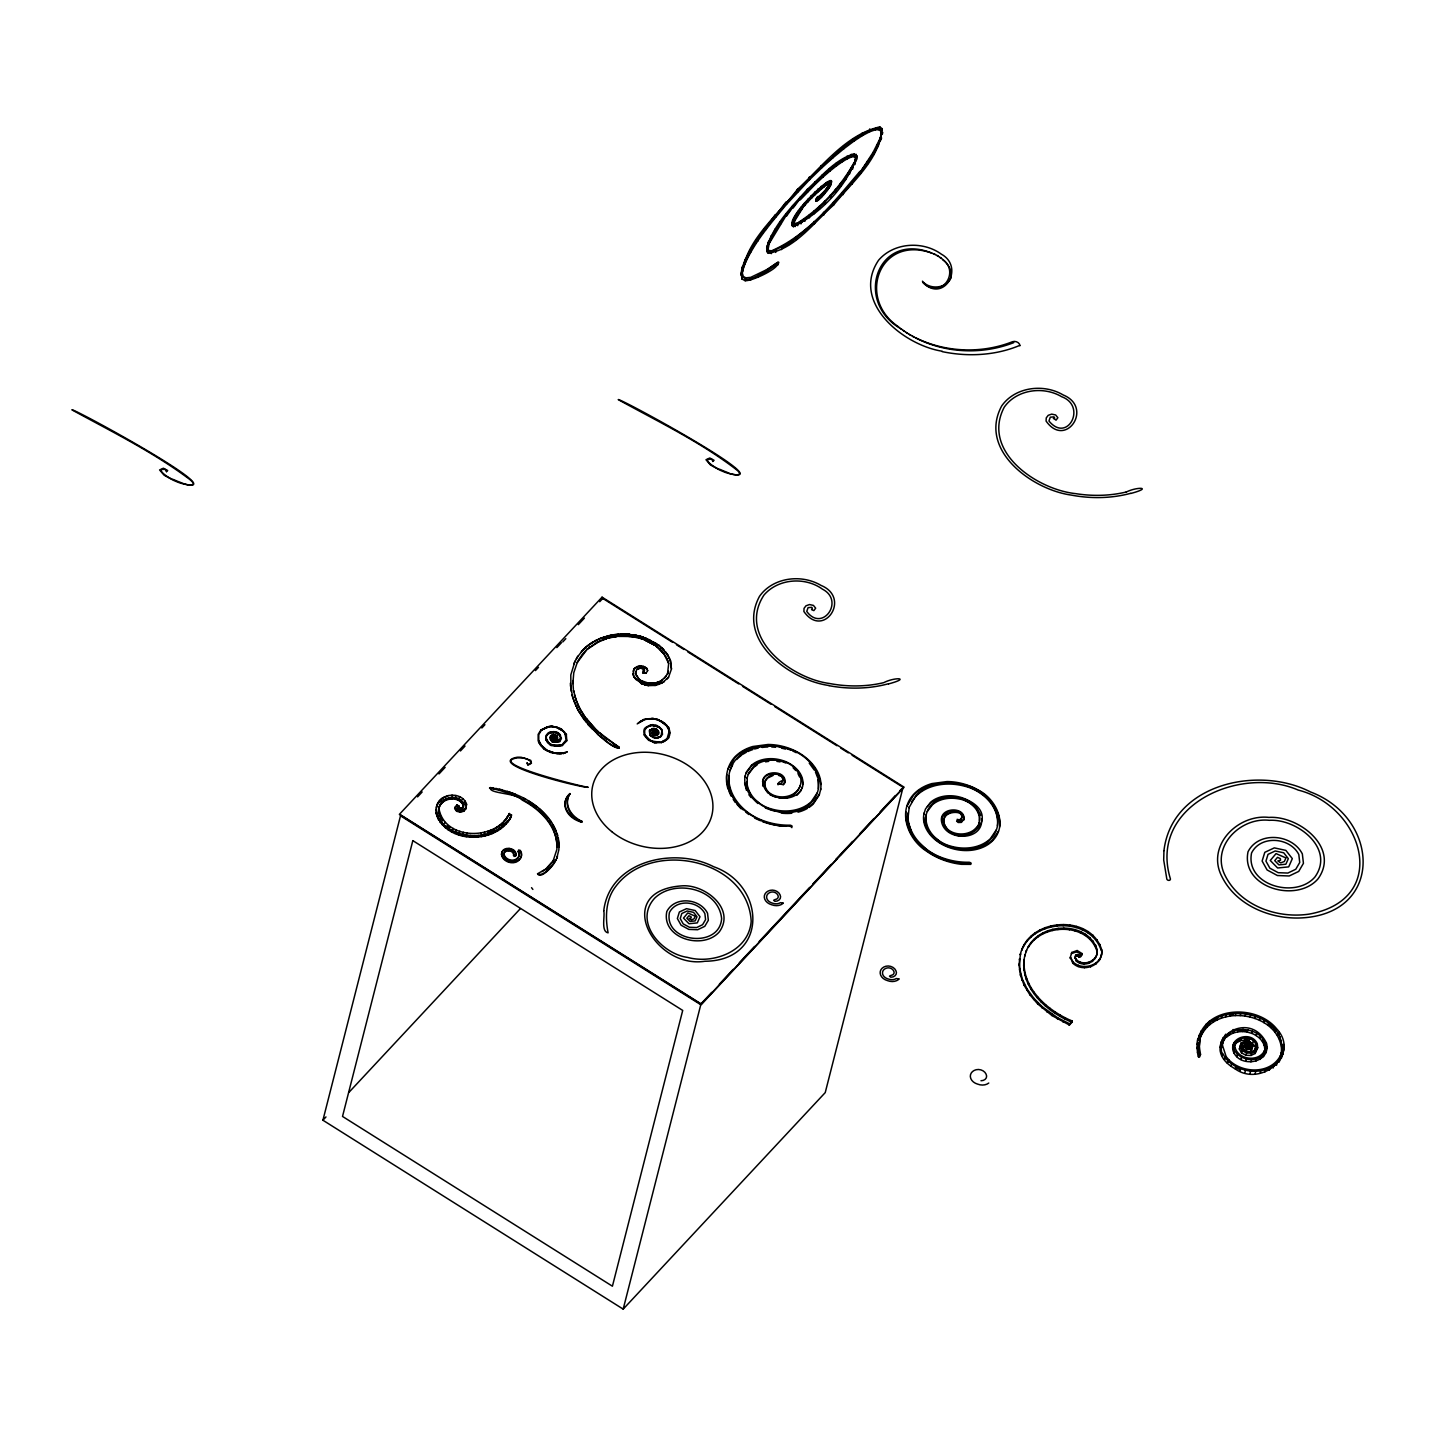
<?xml version="1.0" encoding="UTF-8"?>
<svg xmlns="http://www.w3.org/2000/svg" width="1436" height="1436" viewBox="0 0 1436 1436"><rect width="100%" height="100%" fill="white"/><g stroke="black" fill="none" stroke-linecap="round" stroke-linejoin="round"><path stroke-width="1.5" d="M555.193 741.981C562.194 742.609 561.835 733.419 555.624 732.468C552.322 729.003 544.765 737.494 547.278 734.711M561.117 737.404C562.679 741.999 557.832 730.368 560.561 735.519M671.456 669.032L670.433 660.488L671.456 669.032L668.512 677.361L661.781 683.267L648.498 685.367M1097.086 949.483C1099.025 960.361 1084.377 966.984 1076.641 959.948L1075.115 957.238L1076.336 961.133C1084.862 968.636 1099.043 960.666 1097.086 949.483C1087.088 919.22 1035.93 922.181 1026.166 951.655L1026.471 950.47L1024.694 956.071L1024.999 954.886C1017.603 985.814 1045.875 1011.626 1071.974 1022.252L1072.279 1021.068C1047.688 1010.782 1021.947 988.56 1024.137 959.463L1023.832 960.648M1101.627 949.573C1103.871 964.669 1083.031 971.723 1073.087 961.994L1070.376 957.184L1072.782 963.179C1083.48 973.411 1104.015 965.028 1101.627 949.573C1090.373 913.296 1027.763 917.784 1020.26 954.922L1020.565 953.737L1019.057 964.92L1020.422 975.17L1024.137 985.275L1029.989 994.951L1037.654 1003.89L1051.996 1015.593L1069.407 1025.017L1071.974 1022.252M635.592 671.761L635.448 674.256L636.543 669.697L640.348 668.153L644.351 669.194L644.369 671.294L644.351 669.194L640.42 667.866M1199.024 1052.678L1199.94 1038.659L1199.222 1046.395L1200.532 1054.383C1197.516 1066.158 1195.793 1038.731 1198.396 1038.282L1197.803 1040.615C1205.342 1005.649 1256.554 1004.051 1276.586 1028.732C1300.872 1054.688 1260.898 1087.573 1235.211 1068.887C1194.07 1045.713 1247.669 1005.577 1266.355 1042.877C1271.65 1062.227 1242.158 1068.492 1233.991 1053.055C1226.739 1038.264 1250.953 1029.845 1257.272 1043.649L1257.739 1047.706L1255.118 1053.503L1251.025 1055.46L1245.945 1055.263L1241.512 1052.875L1239.376 1049.052L1241.135 1042.967L1245.209 1041.064L1250.182 1042.141L1252.964 1045.677L1250.81 1051.547L1247.633 1051.87M1200.532 1054.383L1198.988 1054.437L1197.768 1042.231L1197.175 1044.564M818.394 788.669L817.928 779.425M820.548 789.98C823.438 774.004 811.376 759.823 798.254 752.482A48.878 37.498 14.3 0 0 768.009 744.476L752.805 746.505A47.262 36.259 14.3 0 0 734.783 757.059C726.885 765.585 724.462 778.294 728.088 789.244M997.428 825.736C999.492 806.278 982.134 790.321 964.382 786.138A48.16 36.941 14.3 0 0 941.065 784.541A47.262 36.259 14.3 0 0 915.647 796.603L911.68 801.826M999.564 827.064C1001.466 811.448 989.835 797.895 977.001 790.68A48.878 37.498 14.3 0 0 946.755 782.674L931.551 784.72A47.262 36.259 14.3 0 0 924.694 787.287M1072.279 1021.068L1069.694 1023.832L1057.686 1017.765L1042.392 1006.869L1033.902 998.343L1027.117 988.991L1022.306 979.083L1019.74 968.851L1019.632 958.674L1019.327 959.858M557.491 856.287L556.719 858.369L558.855 849.789C560.848 813.817 520.55 790.392 489.514 788.059C519.15 793.767 558.909 813.53 556.863 849.466L552.914 861.546L553.937 859.661M762.857 780.663L762.713 786.013M764.993 781.974L765.137 786.174A16.622 12.744 14.3 0 0 768.798 792.367C778.079 800.247 796.154 797.806 800.319 785.42M941.872 817.748C952.822 860.415 1012.883 816.222 962.174 797.77M944.026 819.058L944.17 823.241A16.622 12.744 14.3 0 0 947.832 829.452C956.466 836.685 972.082 835.231 978.167 825.341M951.099 277.561C952.427 269.304 946.665 261.747 940.059 257.475M537.567 873.77C543.131 877.414 553.219 864.921 556.001 859.643C554.673 864.777 540.654 880.035 537.567 873.77L545.77 869.049L553.093 860.792M745.122 775.961C743.022 786.82 750.202 796.765 757.975 803.55M747.259 777.271L747.097 787.125L751.01 795.975M855.982 156.075L855.228 160.635L855.982 156.075L854.294 154.567C834.98 160.85 821.356 177.938 806.852 191.329L807.373 189.301C821.625 176.215 835.178 159.504 854.24 153.706L857.041 156.057C847.132 185.8 821.248 213.102 793.372 226.673L792.367 225.919C784.989 214.951 852.499 155.321 824.067 192.963L824.587 190.934C843.183 166.773 810.46 196.337 807.355 201.255L807.876 199.227M856.251 160.868L857.041 156.057M924.138 813.027C921.014 825.556 930.097 837.296 940.347 843.399A39.31 30.156 14.3 0 0 970.88 850.327A38.754 29.725 14.3 0 0 992.24 841.137C1009.005 824.749 995.758 798.111 977.288 789.567A48.878 37.498 14.3 0 0 947.042 781.561L931.838 783.589A47.262 36.259 14.3 0 0 913.817 794.144C897.033 811.843 908.216 839.898 926.83 851.369A58.535 44.911 14.3 0 0 961.51 864.328L970.862 864.364A8.975 6.893 14.3 0 0 969.587 863.557L968.851 863.377A57.494 44.103 14.3 0 1 941.406 858.674C922.307 851.458 904.806 833.077 905.775 811.645M926.292 814.356C923.779 829.254 936.595 842.429 950.273 846.001A38.754 29.743 14.3 0 0 990.391 838.678L996.351 829.793M654.403 732.414L655.857 733.06L655.247 731.498L653.47 731.678L653.29 733.293L654.906 734.209L657.006 732.091L653.972 730.332L652.321 730.96L652.141 734.047L651.621 732.522M654.044 731.032L652.77 731.516L656.378 732.145L656.072 733.347L653.918 733.114L655.031 732.611M463.164 807.894L463.595 806.242L461.889 809.401L463.828 804.196C459.52 792.995 440.152 796.352 439.039 808.217C440.87 796.962 459.502 794.341 463.595 805.147M458.317 809.545L459.251 806.404L456.971 804.716L454.656 808.594L456.63 811.286L460.364 812.237L463.774 811.214L465.82 808.863L466.574 804.232C461.961 790.5 438.195 793.067 436.364 807.535L437.621 803.998M669.248 733.042L669.158 731.552L667.058 738.66L661.529 742.017L663.199 741.245M669.84 733.114C665.855 719.687 671.617 732.252 669.176 736.309C670.325 739.486 657.509 743.938 661.781 742.466M555.409 739.235L556.504 737.781L555.409 739.235L553.488 738.678L553.74 736.973L555.14 737.763M554.188 738.355L555.696 737.924L555.086 736.794L552.806 737.44L553.004 738.858L552.806 737.44M436.795 805.883L435.934 810.514L436.364 808.863C437.908 828.375 461.153 836.955 478.242 835.411C486.481 834.711 494.612 831.947 501.272 826.992C503.856 823.959 515.201 816.761 509.295 813.512C496.605 840.814 445.088 840.742 439.075 809.204L438.662 810.855L439.452 806.565M566.717 740.15C567.202 744.853 565.874 729.829 566.412 734.945M1232.734 1048.998L1233.919 1042.733M1253.843 1052.588L1256.141 1047.347L1255.746 1043.9C1250.918 1033.974 1232.968 1036.846 1234.332 1049.088L1234.924 1046.754C1237.455 1059.876 1259.049 1062.658 1264.631 1050.362L1264.039 1052.696C1272.691 1026.022 1221.497 1019.901 1221.874 1047.634L1223.059 1041.567M1220.313 1047.436L1221.515 1041.154M1281.109 1054.419L1281.702 1052.085L1279.817 1058.027C1295.559 1011.393 1207.694 994.448 1199.347 1040.974M1282.653 1054.814L1283.874 1048.531M777.522 263.991C777.63 268.783 753.164 280.864 745.194 280.738L741.891 278.961C742.197 242.989 777.271 216.19 797.519 189.247C822.325 166.54 845.732 134.679 879.801 126.871L882.189 128.737C879.658 159.522 852.015 182.085 833.652 204.989C813.925 222.383 795.347 248.607 768.278 253.328L766.734 251.462L767.147 246.148L766.734 251.462M740.743 274.994L742.25 266.952M742.753 269.25L741.802 275.066C747.402 246.436 769.552 224.59 786.982 202.404L786.461 204.433C769.875 224.429 752.105 244.641 742.753 269.25L743.274 267.222M802.185 787.879C806.135 775.207 794.252 764.167 783.141 760.685A30.066 23.066 14.3 0 0 751.549 765.226M979.065 823.636L979.747 816.186L977.306 809.581M784.882 782.799C787.251 770.109 763.198 769.229 762.57 781.794M963.915 819.884C966.213 806.152 939.593 806.799 941.442 820.925C944.17 841.747 983.911 841.765 981.596 818.61M504.054 854.007A7.575 5.798 14.3 0 0 509.403 859.697A7.09 5.439 14.3 0 0 516.888 858.548L517.983 857.471A7.808 5.995 14.3 0 0 518.665 851.692L518.558 849.986L520.335 850.399A10.16 7.808 14.3 0 1 519.311 859.266L519.114 860.02A9.442 7.252 14.3 0 1 508.559 862.156A9.944 7.629 14.3 0 1 501.523 854.671L501.72 853.917A7.431 5.69 14.3 0 1 509.098 848.407A6.552 5.026 14.3 0 1 515.955 855.246L514.178 856.502L513.747 854.133A4.182 3.213 14.3 0 0 509.924 850.327L508.38 850.202A5.08 3.895 14.3 0 0 504.054 854.007L503.856 854.761A7.575 5.798 14.3 0 0 504.377 856.52M646.038 673.089L642.628 672.963L643.328 671.025M909.275 806.583L907.714 820.764L912.201 834.37M546.56 735.824C544.872 740.384 551.962 746.558 546.326 739.091M566.933 751.836L563.289 753.577L567.238 751.943M662.211 732.863C662.445 725.072 660.596 739.72 661.116 735.663M880.017 139.525L880.537 137.497L873.124 152.36L859.446 173.343C868.241 159.899 881.794 146.077 881.201 129.061L879.478 127.714C855.694 131.843 838.516 152.916 820.602 167.599L821.123 165.571M619.167 748.228L618.719 746.738M816.922 200.878C820.548 188.672 809.24 210.859 823.349 195.26L823.869 193.232L817.066 199.64L817.658 198.365A5.277 4.039 14.3 0 1 817.981 197.988M793.731 222.508L793.372 225.596L795.382 217.841L805.434 203.571L793.695 222.544M826.131 189.103L825.61 191.132C841.46 169.52 806.278 201.776 804.914 205.599M823.349 195.26L830.205 186.303L831.534 180.864M322.921 1120.224L400.734 814.93L701.001 1003.836L623.188 1309.129L322.921 1120.224L325.972 1116.939M437.441 804.716L437.872 803.065M511.234 816.563C497 844.655 446.327 844.619 436.149 813.584L436.562 811.932M439.596 800.498L439.183 802.15L441.552 799.978M436.939 816.653L437.37 815.002M440.403 804.088L439.972 805.74C444.316 797.088 459.843 796.298 463.415 805.847L463.828 804.196M439.362 801.45L441.965 798.326M439.972 814.661L439.56 816.312L439.254 811.932M441.48 803.532L441.911 801.88M438.303 819.651L438.716 817.999M443.527 801.647L443.939 799.996M441.732 799.26L444.909 796.639M440.152 822.523L440.583 820.871M440.78 819.005L441.193 817.353M446.022 800.211L446.452 798.56M448.319 795.544L444.657 797.572M442.862 819.956L442.629 820.889L439.021 812.866M442.45 825.215L442.88 823.546M448.894 799.278L449.306 797.626M444.711 823.331L444.963 822.379M451.819 796.065L452.053 795.131M451.999 798.955L452.412 797.303M445.142 827.674L445.573 826.023M455.679 796.441L455.93 795.49M455.158 799.242L455.571 797.59M448.158 829.9L448.588 828.249M450.15 826.669L449.917 827.603L447.17 825.574M456.558 806.368L456.971 804.716M458.138 800.193L458.569 798.524M459.412 797.608L459.664 796.675M451.442 831.857L451.873 830.205M456.63 811.286L457.061 809.635L455.086 806.942M458.676 806.314L457.851 808.899L459.251 806.404M452.932 829.398L453.166 828.464M457.761 808.755L459.071 806.332M460.687 801.701L461.118 800.049M466 808.145L463.954 810.514L460.543 811.519L456.81 810.568L454.853 807.876L456.738 805.65C461.405 807.409 456.594 806.673 458.497 808.827L462.302 807.75M462.697 799.565L462.93 798.613M454.961 833.508L455.374 831.857M460.364 812.237L460.776 810.586L464.205 809.563L466.233 807.212L465.82 808.863M462.536 803.675L462.948 802.024M456.163 830.923L456.397 829.99M464.941 802.868L465.372 801.216M463.774 811.214L464.205 809.563M458.623 834.872L459.053 833.221M459.538 832.18L459.789 831.247M466.161 805.883L466.574 804.232M462.859 833.867L463.29 832.216M462.41 835.931L462.841 834.28M466.628 833.849L466.862 832.898M466.269 836.667L466.682 835.016M470.146 837.098L470.559 835.447M474.006 837.224L474.436 835.572M477.829 837.062L478.242 835.411M557.204 846.558L557.006 847.312C557.15 826.005 539.882 809.24 522.148 800.049C517.804 792.726 487.289 793.893 490.591 787.449M480.898 833.795L481.132 832.844M490.412 788.202L493.428 787.933M481.563 836.614L481.975 834.962M484.111 833.813L484.524 832.162M496.623 788.49L493.248 788.687M485.188 835.878L485.601 834.226M487.809 831.247L487.558 832.18L493.661 829.649L501.433 824.336M499.082 789.1L501.882 789.8M488.671 834.908L489.102 833.257M490.699 831.031L490.933 830.08M492.01 833.67L492.422 832.018M493.661 829.649L493.912 828.698M495.151 832.198L495.582 830.546M496.461 828.051L496.694 827.118M507.429 791.415L515.524 794.395M498.866 826.992L499.279 825.341M498.112 830.529L498.525 828.877M501.685 823.384L501.254 825.036L503.426 822.918M500.859 828.644L501.272 826.992M503.856 821.266L503.605 822.218L508.775 815.056M503.39 826.58L503.803 824.928M505.795 819.023L505.382 820.674L509.062 814.463C514.95 817.694 503.623 824.892 501.038 827.926C494.379 832.88 486.248 835.644 478.009 836.344C461.548 837.691 440.78 830.457 436.329 812.884M505.669 824.354L506.1 822.702M507.105 818.269L507.518 816.617M508.595 815.774L509.295 813.512M507.734 821.966L508.147 820.315M509.547 819.453L509.96 817.802M511.108 816.815L511.647 814.912M505.939 849.34A7.431 5.69 14.3 0 1 508.9 849.161L509.098 848.407M503.856 854.761A5.08 3.895 14.3 0 1 508.182 850.956L509.17 850.256M523.278 798.003L525.755 799.349M547.385 726.778L540.833 730.188L549.432 726.221L557.707 727.496M540.816 745.553C535.233 735.986 540.977 747.617 545.159 749.771L557.078 753.846L563.343 753.344M547.637 727.28C531.482 734.963 549.073 724.767 553.614 726.778M559.089 753.415L563.127 752.841L555.014 753.092L547.26 750.436L541.282 745.535L538.841 740.707L541.336 745.32L545.59 749.179M508.559 862.156L508.757 861.403A9.944 7.629 14.3 0 1 501.72 853.917M511.467 860.9A7.09 5.439 14.3 0 1 509.206 860.451L509.403 859.697M513.442 855.515L513.639 854.761A4.182 3.213 14.3 0 0 509.744 851.063L508.972 850.992M528.197 800.767L537.297 807.068M546.362 740.545C544.316 736.453 549.037 746.505 552.411 745.697L552.663 745.015C574.777 744.584 553.255 748.335 549.252 743.13M543.526 748.551L550.814 752.554L561.261 753.828M551.55 731.857C542.467 734.783 557.419 728.698 559.322 734.263M549.611 726.724C553.255 724.265 565.999 732.773 562.607 730.942M516.709 859.302L517.804 858.225A7.808 5.995 14.3 0 0 518.468 852.445L518.252 851.027M548.498 733.383L555.57 732.701L559.968 735.681M547.349 742.322L554.475 746.253L562.445 745.033L556.63 746.253M546.936 750.848L555.014 753.361M550.473 737.655L550.903 736.327L550.76 739.325L553.363 741.55L557.078 741.658L560.435 738.894M552.052 735.358L555.427 735.304L550.832 736.542M557.33 742.161C568.046 740.491 543.167 741.497 555.265 742.268M552.07 737.458L553.416 736.094L552.07 737.458L554.063 740.222L557.653 739.36L557.347 735.968L553.578 734.46C549.791 734.765 548.588 738.445 551.352 740.94M553.686 731.588L557.671 733.06M550.473 744.835L552.663 745.015M551.801 740.617L553.129 741.999M552.411 739.091L552.142 737.224M553.578 734.46L557.347 735.968M555.732 726.652L561.512 729.165L565.551 733.563M552.752 737.655L553.722 736.632M553.488 738.678L555.463 739.001M553.74 736.973L554.619 737.081M554.063 740.222L552.465 738.858M554.26 739.72L557.132 738.804L554.26 739.72L553.057 738.642M555.696 737.924L555.086 736.794M555.391 736.542L553.345 736.327M557.509 727.962L564.492 731.804M555.104 738.625L555.75 737.709M570.918 688.885L570.792 674.956L575.028 661.134L573.808 663.917M556.127 740.312L557.653 739.36M574.921 661.583L577.864 656.198L576.303 658.837M559.663 728.339L561.512 729.165M577.434 708.666L572.767 697.699L570.63 685.816M539.397 808.809L548.588 818.287M583.465 653.021L587.504 648.803L577.272 662.517L578.636 659.806M570.846 689.136L571.402 691.739M578.672 659.645L581.616 655.498M577.398 662.068L573.772 672.766L572.856 683.626L572.928 680.574M577.739 656.647L583.357 649.431L581.311 651.8M571.977 694.845L573.772 700.283M579.749 708.074C576.985 705.812 571.923 683.769 573.879 691.685M583.375 653.326L581.688 655.247M583.249 649.88L585.529 647.385L583.303 649.646M574.454 694.701L575.28 697.232M566.251 736.632L565.03 733.509L566.089 739.989L561.997 744.817M573.7 700.535L574.849 703.101M585.403 647.833L587.845 645.446L585.475 647.582M575.208 697.465L576.195 699.978M587.719 645.895L595.671 640.366L604.592 637.063L614.572 634.802L628.896 634.012L621.591 634.245L625.181 634.245M576.123 700.23L578.475 705.22M587.378 649.269L599.961 640.941M602.564 599.297L602.779 598.417L672.658 642.377M588.204 724.48L578.852 711.646L576.123 705.686M590.196 644.064L592.924 641.928M577.362 708.917L578.905 711.412M550.132 820.315L551.586 822.397M584.398 716.241C590.519 725.449 575.495 702.007 581.185 710.784M597.125 642.538L608.972 637.602L602.887 639.523M598.453 639.415L592.799 642.377M581.131 711.017L582.765 713.405M580.575 713.907L578.923 711.341M552.914 824.515L556.181 831.067M600.015 640.725L605.777 638.93M541.91 871.652L547.331 868.331L551.927 862.605M601.469 638.158L607.823 636.13M582.693 713.656L584.452 716.008M597.591 733.993L584.183 719.185M557.024 833.293L557.742 835.537M558.317 837.78L559.196 846.809M588.132 721.303L586.319 718.341L596.873 730.834L590.16 723.762M569.679 794.395L569.895 793.57A21.145 16.227 14.3 0 0 581.975 821.374L581.777 822.2A21.145 16.227 14.3 0 1 569.679 794.395A25.615 19.655 14.3 0 0 581.777 822.2M588.132 724.731C596.532 732.288 608.361 746.505 619.131 747.994M611.162 635.376L614.572 634.802M612.041 637.333L618.736 635.968L608.864 638.051M618.054 634.425L621.716 633.779M621.985 636.238L632.361 636.399L618.629 636.417M597.52 734.299L600.158 736.291M619.078 747.474L599.422 732.629L601.899 735.017M625.396 636.238L622.057 635.986M600.104 736.542C605.651 739.522 612.4 747.887 618.934 748.174M601.828 735.268L607.177 739.199M628.824 636.453L635.753 636.992L632.235 636.848M604.43 737.386L618.701 746.81M628.771 634.461L639.648 635.897L649.808 639.864M632.379 634.874L636.094 635.053M635.699 637.189L639.128 637.781L635.645 637.44M612.31 743.202L619.221 747.976M652.931 641.766L655.947 643.615L639.648 635.897M635.879 679.246L634.012 676.625L641.443 683.698L648.426 685.618L655.516 685.403L644.926 684.685L635.825 679.443L632.917 674.256L634.335 668.458L639.792 666.107L646.469 667.884L639.9 665.658L636.633 666.771M645.536 640.402L654.475 645.087L642.43 638.769L654.547 644.836L663.773 653.631L668.691 663.396L667.507 674.005L668.44 671.294M643.023 637.387L646.505 638.392M636.543 669.697L638.212 668.476M640.348 668.153L638.194 668.53M741.73 268.981L745.338 259.072M745.805 261.46L746.325 259.431M642.718 667.973L644.405 668.979M649.754 640.115L658.855 645.356M741.891 278.961L741.245 272.966M651.603 683.769L648.48 683.626L654.78 682.997L645.41 683.033L639.9 680.502L635.502 674.022M643.364 666.519L639.846 665.873M744.817 261.101L750.4 249.577M643.92 671.474L643.184 670.558L644.1 671.456M750.831 252.036L751.351 250.008M641.443 683.698L644.926 684.631M642.502 681.992L640.007 680.054M745.194 280.738L745.715 278.71C751.71 284.472 786.048 254.1 777.289 264.26M749.879 251.605L757.239 238.789M647.69 670.612L646.433 668.027L647.69 670.612L645.967 673.322L642.7 672.658M757.652 241.284L758.172 239.256M644.854 684.936L648.426 685.618M645.41 683.033L642.61 681.526M637.189 723.923L642.897 720.423L640.007 722.093M657.132 647.008L654.601 644.638M750.615 280.2L751.136 278.171M639.523 721.913L644.225 719.346L638.248 722.954M661.404 647.869L658.909 645.213L665.891 652.77L661.529 647.421L663.899 649.79M756.718 240.817L765.657 227.014M766.052 229.527L766.573 227.498M659.591 649.072L665.532 655.839M661.816 651.28L663.845 653.38M758.011 277.345L758.531 275.317M646.003 718.844L653.685 718.521L644.172 719.544M807.373 189.301C792.492 205.833 776.104 222.526 767.955 243.581L774.543 231.142L786.91 214.269L768.96 243.905L772.119 236.204L781.005 222.167L780.484 224.196M765.137 229.042L775.368 214.592M767.668 248.356L768.188 246.328L767.757 251.3L769.481 241.876M647.008 726.652C643.669 728.914 651.8 723.062 654.224 725.036C657.078 723.654 664.006 732.091 660.991 728.608M770.629 237.837L771.15 235.809M775.745 217.123L776.266 215.095M644.243 734.747C645.141 737.889 642.089 728.698 645.769 727.514M647.439 727.047C642.915 729.47 654.098 724.031 648.928 726.095M646.451 737.458L644.818 734.676L650.634 740.904L659.824 742.179L656.072 742.448M771.599 238.232L772.119 236.204M665.46 656.09L666.896 658.37M768.278 253.328L768.798 251.3L767.237 249.433M768.834 252.574L768.278 249.272M658.909 684.092L664.419 681.615M774.543 231.142L775.063 229.132M654.744 683.141L660.201 681.561L666.304 675.997M666.842 658.621L667.955 660.973M775.494 231.591L776.014 229.563M651.711 718.341C660.775 720.675 645.356 717.354 642.843 720.603M666.017 652.321L667.704 655.408L665.981 652.465M650.364 725.144L659.663 727.19M650.275 729.721C647.331 732.216 654.044 726.67 655.498 729.219C653.434 727.029 648.21 732.629 650.723 730.08M771.06 252.826L771.581 250.797C808.342 234.822 834.495 201.166 859.967 171.333M647.6 738.894L654.206 742.161M759.231 275.604L766.519 271.53L767.039 269.501L777.809 262.232M771.294 253.669L771.814 251.641L788.867 243.258L814.84 222.077L814.32 224.106M667.884 661.224L668.637 663.611M779.551 223.729L780.071 221.7M650.562 735.017C648.085 732.809 656.826 741.389 660.039 736.471M767.237 272.212L767.739 270.183M670.325 660.955L667.83 654.96M658.55 737.35L653.111 737.583L650.059 735.25L655.031 738.086L660.452 736.847L657.042 737.96M654.152 725.683C649.575 725 661.493 726.221 661.457 730.188M651.854 728.716C655.947 727.154 662.032 732.504 657.365 735.232L653.613 735.178L652.195 733.85M774.848 216.603L786.102 201.884M652.321 730.96L657.006 732.091M652.716 733.634L652.285 732.414L655.48 735.124L658.101 733.724L657.042 734.604M655.642 718.862L657.526 719.544L653.631 718.7M653.47 731.678L655.247 731.498M666.789 679.174L668.584 677.056M775.709 252.431L776.23 250.403M786.013 213.767L785.492 215.795L793.57 206.084L786.407 216.297M653.918 733.114L656.108 733.168M669.122 731.75C671.51 726.024 654.457 718.574 659.393 720.226M653.613 735.178L657.365 735.232M653.883 734.765L655.552 735.609M652.429 741.443L648.677 740.348L644.943 736.255M655.66 728.77L657.401 729.668M654.924 733.688L655.857 733.06M659.178 720.639L664.455 722.954L668.009 727.154M660.004 742.645L654.116 742.609L656.126 742.735M659.232 727.693L660.56 728.662M667.058 725.539L661.224 720.872M781.435 249.631L781.956 247.602M792.672 205.563L792.169 207.592L800.75 197.881L793.049 208.112M778.025 264.906L778.545 262.878M797.519 189.247L796.998 191.275L810.155 177.597L809.635 179.626L786.461 204.433M662.517 722.38L666.555 725.754L668.853 730.062M797.86 191.814L798.38 189.785L785.582 203.912M792.151 224.411L793.193 220.211M792.672 222.239L794.413 217.464M782.476 247.854L787.61 244.623L788.131 242.594M792.367 225.919L792.672 222.383M799.87 197.342L799.349 199.371L815.81 182.264L815.289 184.293L800.229 199.909M793.21 224.537L794.216 220.516M788.346 245.287L788.867 243.258M794.862 219.87L795.382 217.841M793.893 219.493L796.244 214.251M793.372 226.673L792.887 223.89M796.675 216.71L797.195 214.682M795.723 216.28L798.613 210.697M663.486 741.856L666.448 739.899M795.149 226.601L795.67 224.59L809.886 215.849L825.556 201.525L825.054 203.553M799.026 213.192L799.529 211.164M798.093 212.725L801.414 206.928M797.088 224.967L797.608 222.939C821.159 208.058 840.76 186.375 854.456 162.214L844.565 179.428L845.068 177.4M809.294 177.041L808.791 179.069L821.948 166.163L821.428 168.191L809.635 179.626M797.698 225.703L798.201 223.675M801.809 209.441L802.311 207.412M800.893 208.938L804.537 203.05M796.011 236.832L795.49 238.861L811.95 224.896M807.714 191.886L808.235 189.857M800.785 221.216L800.265 223.244L813.512 213.12L831.049 195.799L830.529 197.827M796.28 239.489L796.783 237.461M800.965 223.926L801.467 221.898M808.235 201.794L808.755 199.766L804.016 205.079M804.124 220.659L804.645 218.631M804.878 221.306L805.399 219.277M811.304 195.529L810.784 197.558L823.384 186.142M814.445 183.718L814.966 181.69M811.645 198.114L812.166 196.086M804.196 231.752L804.716 229.724M814.212 194.129L814.733 192.101M808.576 217.267L809.096 215.238M805.004 232.363L805.524 230.334M815.056 194.704L815.576 192.675M809.365 217.877L809.886 215.849M817.515 191.024L818.035 188.996M822.415 174.707L821.913 176.736L827.603 171.781M815.881 201.237L816.689 198.042M818.34 191.616L818.861 189.588M816.276 201.202L817.174 197.378M813.512 213.12L814.015 211.092M817.066 199.64L817.802 196.66M815.289 184.293L822.72 177.328L823.241 175.3M820.602 188.349L821.123 186.321M814.32 213.713L814.84 211.684M817.82 200.286L818.682 196.768L824.587 190.934M821.392 188.96L821.913 186.931M818.969 199.407L819.992 195.637M814.015 221.485L813.494 223.513L824.479 212.869L823.959 214.897M820.297 198.258L822.289 194.829L821.769 196.858M820.925 196.283L821.446 194.255M824.156 186.788L824.677 184.759M818.753 208.328L819.274 206.299M822.99 192.675L822.487 194.704L825.467 191.473L824.946 193.501M829.541 168.515L829.021 170.543L835.626 165.302L836.147 163.273M819.597 208.902L820.118 206.874M826.328 182.426L825.808 184.454L827.818 183.287M821.428 168.191L832.916 157.816L833.436 155.788M822.72 177.328L829.828 171.153L830.349 169.125M826.526 185.118L827.046 183.09M826.508 191.652L827.028 189.624M827.028 189.301L827.549 187.272M828.446 184.005L828.967 181.977M824.192 202.997L824.713 200.968M828.267 187.524L828.769 185.495M829.362 182.659L829.864 180.631M827.944 189.785L828.464 187.757M829.236 185.89L829.739 183.862M829.793 183.467L830.295 181.439M829.864 184.526L830.941 180.505M829.2 187.972L829.721 185.944M823.636 212.295L823.115 214.323L834.172 202.961L833.652 204.989M830.205 186.303L830.708 184.275M830.87 184.849L831.677 181.654M829.828 171.153L836.398 165.948L836.901 163.919M830.17 195.26L829.649 197.288L836.38 189.839L835.86 191.868M833.67 155.914L843.004 148.141L843.524 146.113M832.916 157.816L843.794 148.77L844.314 146.741M836.398 165.948L842.25 161.801L842.752 159.791M835.501 189.301L834.98 191.329L841.424 183.808L840.904 185.836M833.311 202.422L832.79 204.433L852.643 182.157L852.14 184.167M847.096 156.111L846.576 158.139L837.098 164.26M840.527 183.287L840.006 185.316L849.95 172.248L856.771 158.84M842.25 161.801L847.222 158.84L847.743 156.811M843.004 148.141L853.002 140.638L853.522 138.61M843.794 148.77L853.756 141.284L854.258 139.256M851.189 154.298L850.668 156.327L853.72 155.734L856.52 158.086M847.222 158.84L851.171 157.116L851.674 155.088M845.481 179.913L846.001 177.884M842.788 192.101L842.268 194.129L860.882 171.817L874.075 152.79L881.542 137.802L881.022 139.831M843.147 194.65L843.668 192.621M848.496 173.828L848.999 171.799M851.171 157.116L853.774 156.596L854.294 154.567M849.43 174.277L849.95 172.248M851.656 168.694L852.176 166.666M855.461 158.104L855.425 154.926M855.676 156.344L856.197 154.316M852.625 169.125L853.146 167.097M853.002 140.638L861.833 134.858L862.336 132.83M854.923 164.601L855.443 162.573M853.756 141.284L862.515 135.54L863.036 133.512M851.243 183.664L851.763 181.636M861.833 134.858L869.265 130.927L869.785 128.899M862.515 135.54L869.839 131.681L870.36 129.653M860.361 173.846L860.882 171.817M866.644 163.489L867.164 161.46M869.839 131.681L875.457 129.778L875.978 127.75M867.577 163.955L868.098 161.927M872.603 154.388L873.124 152.36M881.704 132.309L881.201 134.338L880.681 131.089L878.976 129.743L879.801 126.871M873.555 154.819L874.075 152.79M880.681 131.089L881.201 129.061M877.109 146.31L877.629 144.282M882.189 128.737L881.668 130.766L879.299 128.899L875.134 128.935L869.265 130.927M878.096 146.687L878.617 144.659M882.242 134.463L882.763 132.435M1022.145 948.963L1021.84 950.147C1034.548 918.107 1090.804 916.904 1101.322 950.758M1019.057 964.92L1019.363 963.735M1024.101 945.606L1024.407 944.421M1019.434 970.036L1019.74 968.851M1027.045 941.37L1027.332 940.185M1020.422 975.17L1020.727 973.985M1023.581 965.351L1023.886 964.166M1030.617 937.493L1030.922 936.308M1028.553 946.27L1028.248 947.455C1042.105 923.007 1087.483 922.468 1096.799 950.668M1023.922 970.126L1024.227 968.941M1030.94 943.56L1031.245 942.375M1022.001 980.267L1022.306 979.083M1034.817 934.064L1035.123 932.879M1024.855 974.9L1025.16 973.716M1034.225 940.006L1034.53 938.821M1024.137 985.275L1024.442 984.091M1026.327 979.675L1026.632 978.49M1038.066 936.864L1038.372 935.68M1039.61 931.12L1039.915 929.936M1026.812 990.176L1027.117 988.991M1028.338 984.378L1028.643 983.193M1042.428 934.19L1042.733 933.005M1044.923 928.751L1045.211 927.566M1030.851 988.991L1031.156 987.806M1029.989 994.951L1030.276 993.766M1047.239 932.054L1047.544 930.869M1050.667 927.028L1050.972 925.843M1033.83 993.461L1034.135 992.276M1033.615 999.528L1033.902 998.343M1052.444 930.492L1052.732 929.307M1037.241 997.769L1037.546 996.584M1056.788 926.005L1057.093 924.82M1037.654 1003.89L1037.959 1002.705M1057.937 929.577L1058.242 928.374M1041.064 1001.897L1041.369 1000.712M1042.105 1008.054L1042.392 1006.869M1063.143 925.735L1063.448 924.551M1063.609 929.325L1063.914 928.141M1045.264 1005.828L1045.57 1004.644M1046.898 1011.949L1047.185 1010.764M1069.605 926.256L1069.91 925.071M1069.353 929.792L1069.658 928.607M1049.788 1009.526L1050.093 1008.341M1051.996 1015.593L1052.301 1014.408M1075.008 930.977L1075.313 929.792M1076.013 927.602L1076.318 926.417M1054.634 1012.972L1054.939 1011.788M1071.759 952.463L1071.453 953.648L1076.838 951.709L1081.864 954.814L1082.17 953.63L1077.144 950.524L1071.759 952.463L1070.071 958.368M1057.381 1018.95L1057.686 1017.765M1080.393 932.879L1080.698 931.695M1072.782 963.179L1073.087 961.994M1059.75 1016.149L1060.055 1014.965M1082.17 953.63C1079.333 959.41 1079.298 952.768 1075.726 955.137L1075.42 956.322C1078.992 953.953 1079.028 960.594 1081.864 954.814M1076.838 951.709L1077.144 950.524M1082.17 929.774L1082.457 928.589M1076.695 955.873L1077 954.689M1076.982 955.784L1077.287 954.599M1077.287 955.748L1077.592 954.563M1077.61 955.784L1077.915 954.599M1076.336 961.133L1076.641 959.948M1077.915 955.873L1078.221 954.689M1078.203 956.017L1078.508 954.832M1078.454 956.197L1078.759 955.012M1078.633 956.43L1078.939 955.245M1078.651 957.399L1079.064 955.478M1063.017 1022.019L1063.322 1020.834M1085.347 935.464L1085.652 934.28M1078.113 966.5L1078.418 965.315M1065.099 1019.075L1065.404 1017.891M1079.71 963.233L1080.016 962.048M1087.86 932.754L1088.165 931.569M1089.655 938.677L1089.96 937.493M1084.09 964.077L1084.395 962.892M1068.869 1024.783L1069.156 1023.599M1069.407 1025.017L1069.694 1023.832M1070.646 1021.714L1070.951 1020.529M1084.485 967.738L1084.79 966.554M1092.868 936.469L1093.173 935.285M1093.119 942.375L1093.424 941.19M1088.56 963.484L1088.865 962.299M1095.56 946.45L1095.865 945.265M1096.942 940.831L1097.248 939.647M1090.642 966.913L1090.947 965.728M1092.419 961.546L1092.724 960.361M1095.201 958.53L1095.506 957.345M1096.691 954.796L1096.996 953.612M1099.832 945.66L1100.138 944.475M1095.758 964.346L1096.063 963.161M1099.33 960.487L1099.635 959.302M1101.197 955.82L1101.484 954.635M1199.581 1034.441L1198.988 1036.774L1209.292 1021.265M1200.675 1033.112L1201.268 1030.797M1197.05 1048.603L1197.66 1046.288M1198.737 1044.816L1199.329 1042.482M1201.07 1034.943L1200.478 1037.277C1215.341 1001.969 1279.871 1012.021 1281.702 1050.631L1282.312 1048.298M1197.48 1052.696L1198.073 1050.362M1202.111 1033.723L1202.704 1031.407M1198.629 1048.729L1199.222 1046.395M1204.248 1030.402L1204.84 1028.068M1205.558 1026.489L1206.15 1024.155M1198.396 1056.77L1198.988 1054.437M1206.85 1027.314L1207.443 1024.981M1209.884 1024.514L1210.476 1022.181M1213.33 1022.037L1213.923 1019.722M1217.172 1019.919L1217.764 1017.603M1221.318 1018.196L1221.91 1015.88M1225.77 1016.885L1226.362 1014.552M1220.923 1043.487L1223.131 1037.474M1220.672 1051.511L1220.905 1045.103M1222.467 1043.9L1224.567 1038.12M1225.68 1034.207L1222.539 1039.79M1230.437 1016.006L1231.029 1013.69M1223.975 1040.436L1226.954 1035.051M1222 1055.568L1221.264 1049.178M1226.362 1037.384L1229.539 1034.853L1230.131 1032.52M1235.265 1015.593L1235.857 1013.26M1224.208 1059.445L1224.8 1057.111L1222.592 1053.234M1225.554 1058.942L1226.147 1056.627L1222.467 1045.3M1232.609 1031.838L1233.201 1029.504M1229.539 1034.853L1233.398 1032.969L1233.991 1030.653M1227.224 1063.035L1227.816 1060.701L1224.8 1057.111M1240.201 1015.629L1240.794 1013.295M1228.408 1062.335L1229.001 1060.001L1226.147 1056.627M1233.398 1032.969L1237.778 1031.856L1238.37 1029.522M1235.427 1043.254L1234.834 1045.57L1237.527 1040.31M1233.991 1053.055L1233.344 1046.682M1230.939 1066.212L1231.532 1063.879L1227.816 1060.701M1245.156 1016.132L1245.748 1013.798M1237.778 1031.856L1242.463 1031.533L1243.055 1029.199M1236.935 1042.626L1240.381 1040.687L1240.973 1038.372M1236.845 1056.699L1237.437 1054.365L1234.583 1050.721M1241.135 1042.967L1239.376 1049.052M1235.211 1068.887L1235.804 1066.571L1231.532 1063.879M1245.622 1042.392L1242.517 1043.828L1241.925 1046.162L1245.012 1044.708L1245.622 1042.392L1249.266 1043.182L1251.241 1045.695L1250.648 1048.011L1248.674 1045.498L1249.266 1043.182M1250.092 1017.101L1250.684 1014.767M1241.512 1052.875L1242.104 1050.542L1239.968 1046.718M1240.381 1040.687L1244.635 1040.077L1245.227 1037.743M1243.486 1046.485L1242.894 1048.801L1246.053 1052.032L1246.645 1049.698L1243.486 1046.485L1245.963 1043.505L1250.235 1045.39L1248.925 1049.231L1250.235 1045.39M1242.463 1031.533L1247.256 1032.053L1247.848 1029.738M1240.937 1059.535L1241.53 1057.219L1237.437 1054.365M1245.371 1045.839L1245.963 1043.505M1239.914 1071.005L1240.524 1068.689L1235.804 1066.571M1245.999 1047.454L1246.592 1045.121L1247.812 1045.677L1246.143 1048.998M1247.22 1047.993L1247.812 1045.677M1255.549 1049.662L1255.154 1046.234L1249.051 1040.92L1249.643 1038.587M1254.902 1018.519L1255.495 1016.203M1245.945 1055.263L1246.538 1052.947L1242.104 1050.542M1265.349 1046.772L1264.757 1049.106C1264.613 1041.638 1258.403 1036.02 1251.905 1033.417L1252.497 1031.084M1245.802 1061.33L1246.394 1058.996C1253.754 1060.683 1262.926 1058.332 1266.139 1050.865L1265.547 1053.198M1244.904 1072.513L1245.515 1070.179C1259.928 1073.859 1278.955 1068.169 1283.245 1052.48M1250.81 1051.547L1252.964 1045.677M1252.802 1043.11L1253.413 1040.777M1259.516 1020.386L1260.126 1018.07M1251.025 1055.46L1251.618 1053.144L1255.71 1051.17L1257.739 1047.706M1256.159 1035.553L1256.751 1033.22M1250.935 1061.886L1251.528 1059.571M1255.154 1046.234L1255.746 1043.9M1250.038 1073.356L1250.63 1071.041M1255.118 1053.503L1255.71 1051.17M1259.767 1038.354L1260.359 1036.038M1263.895 1022.665L1264.488 1020.35M1255.854 1061.222L1256.446 1058.906M1262.531 1041.692L1263.124 1039.359M1255.172 1073.536L1255.764 1071.22M1267.934 1025.34L1268.526 1023.006M1260.126 1059.427L1260.718 1057.111M1264.236 1045.336L1264.829 1043.021M1266.355 1042.877L1266.337 1049.285L1266.929 1046.952M1263.447 1056.681L1264.039 1054.347M1260.18 1073.069L1260.772 1070.735M1271.56 1028.355L1272.152 1026.022M1274.719 1031.658L1275.312 1029.343M1264.919 1071.956L1265.511 1069.64M1277.358 1035.212L1277.95 1032.897M1269.28 1070.251L1269.873 1067.935M1278.74 1034.764L1279.332 1032.448M1279.422 1038.964L1280.014 1036.63M1273.176 1068.007L1273.768 1065.674M1280.84 1042.823L1281.433 1040.49M1276.514 1065.261L1277.107 1062.927M1281.612 1046.736L1282.222 1044.403M1279.243 1062.084L1279.835 1059.768M1283.766 1044.457L1283.281 1050.847M1281.289 1058.583L1281.881 1056.25M649.305 730.745L650.023 735.429M649.88 730.978L649.718 733.886M815.738 201.022L817.658 198.365M816.366 198.599L820.818 196.229M820.836 788.849L819.166 795.167L813.207 804.07A38.754 29.725 14.3 0 1 808.827 807.553M557.078 739.037L557.473 737.548L555.427 735.304M766.627 248.177L768.475 241.553M658.047 733.904L658.065 731.139L655.498 729.219M1074.81 958.422L1075.726 955.137M1242.517 1043.828L1241.619 1046.754L1243.307 1049.788L1246.897 1051.726L1251.043 1051.888L1254.436 1050.255L1256.141 1047.347M744.835 777.073L746.433 771.958L751.549 765.208M746.971 778.402L748.569 773.286L753.667 766.555A29.923 22.958 14.3 0 1 780.376 760.757C791.9 762.606 802.544 772.819 802.724 784.792M923.851 814.158L925.466 809.024L930.564 802.293A30.066 23.066 14.3 0 1 962.174 797.77M853.935 164.243L855.73 158.606M531.535 887.663L532.882 889.44M802.473 786.749L800.983 790.715L796.89 795.347M979.352 822.505L977.88 826.454L973.787 831.085M1251.241 1045.695L1250.2 1048.083L1247.202 1048.37L1245.407 1046.557L1246.592 1045.121M555.804 860.397L556.917 857.615M783.033 780.34C772.209 784.235 782.961 787.484 783.123 778.348A7.467 5.744 14.3 0 0 781.417 775.278C776.068 771.383 761.242 777.038 764.867 787.287A16.622 12.744 14.3 0 0 768.511 793.498M962.066 817.425L959.607 819.938L957.148 819.328L957.668 821.374L961.384 819.4L962.156 815.415A7.467 5.744 14.3 0 0 960.451 812.363C955.281 808.486 940.221 814.068 943.883 824.372A16.622 12.744 14.3 0 0 947.545 830.582C953.827 836.093 963.735 836.093 971.059 832.772M964.202 818.753L961.438 822.415L958.189 822.505L956.645 821.123L960.863 821.536L963.807 819.615M727.819 769.301L734.496 758.19A47.262 36.259 14.3 0 1 752.518 747.635L767.721 745.607A48.878 37.498 14.3 0 1 790.967 750.238M729.955 770.629L732.665 764.76M906.834 806.386L913.529 795.275A47.262 36.259 14.3 0 1 923.097 788.077M908.988 807.714L915.953 795.49A47.262 36.259 14.3 0 1 941.352 783.41A48.16 36.941 14.3 0 1 964.669 785.025C988.237 788.831 1009.777 819.776 990.104 839.791A38.754 29.743 14.3 0 1 949.986 847.114C936.613 843.399 924.838 831.462 923.725 817.317M515.955 855.246L513.639 854.761M560.363 740.545L561.135 738.822M633.061 671.204L634.335 668.458M652.249 732.593L652.824 731.337M817.317 792.708L811.358 801.593A38.754 29.743 14.3 0 1 771.24 808.899C758.818 805.578 747.492 794.916 746.846 781.561M819.453 794.036L813.494 802.939A38.754 29.725 14.3 0 1 792.134 812.13A39.31 30.156 14.3 0 1 761.601 805.183L752.536 797.877M998.487 831.121L992.509 840.024A38.754 29.725 14.3 0 1 971.167 849.197A39.31 30.156 14.3 0 1 940.634 842.268L931.569 834.962M667.632 673.556L664.671 677.989M1280.409 1055.693C1270.68 1074.2 1242.661 1073.697 1229.001 1060.001M763.162 779.892C766.447 769.104 790.303 774.148 783.212 784.936M765.298 781.22L767.614 778.097L772.981 775.512M942.178 816.958L947.939 811.807M944.332 818.287C946.414 811.896 957.256 811.43 960.163 813.476A7.467 5.744 14.3 0 1 961.869 816.545L961.94 817.587M950.919 278.063C946.019 288.708 929.648 289.964 922.415 281.169M746.146 773.071L751.261 766.339A30.066 23.066 14.3 0 1 782.871 761.816L785.833 763.037M748.282 774.399L753.379 767.686A29.923 22.958 14.3 0 1 756.969 765.119M927.315 811.484L932.413 804.77A29.923 22.958 14.3 0 1 959.104 798.972C969.641 800.552 979.873 809.312 979.603 820.548M566.179 741.461L562.391 745.266M801.27 789.585C792.528 803.909 765.442 799.565 762.695 782.728M818.179 196.337L817.587 197.612L818.682 196.768M1233.327 1045.049L1235.696 1041.728M646.272 727.837L644.674 730.493L644.764 734.855M784.774 782.53C783.787 787.072 776.589 781.651 778.079 784.81M463.361 807.194L460.148 809.24M1275.258 1064.399L1277.861 1061.383M540.887 729.973L538.141 734.406L538.159 740.994M541.408 730.314L538.769 734.586L538.769 740.922M417.571 796.89L422.166 791.972M439.003 773.932L445.124 767.362M460.435 750.956L465.031 746.038M481.868 727.998L484.919 724.713M535.431 670.594L538.5 667.309M556.863 647.618L561.458 642.7M578.295 624.66L584.416 618.108M599.727 601.702L602.779 598.417M562.768 641.946L565.82 638.661M348.948 1092.347L520.37 908.629M701.001 1003.836L711.717 992.348M719.382 984.145L733.15 969.39M739.271 962.82L754.582 946.432M759.177 941.495L809.689 887.376M812.74 884.091L831.121 864.418M835.716 859.482L852.553 841.442M860.2 833.239L873.968 818.484M880.106 811.914L895.4 795.526M899.995 790.59L903.064 787.323L825.233 1092.599L623.188 1309.129M837.009 858.728L700.786 1004.715L400.518 815.827M840.078 855.461L902.831 788.202M927.351 806.547L930.277 803.424A30.066 23.066 14.3 0 1 961.887 798.883L970.377 803.011L976.839 808.719M548.049 732.988L545.949 735.627L545.68 739.127M660.416 737.027L662.481 734.424L662.05 729.847M458.353 806.422L460.4 808.306M587.45 649.018L589.729 646.936M634.227 668.907L636.651 666.717M587.791 645.644L590.304 643.615M589.604 647.403L597.25 642.089M787.61 244.623L793.928 240.009M766.519 271.53L775.494 265.463M590.25 643.831L592.889 642.071M660.201 681.561L662.642 679.82M767.039 269.501L750.723 277.363L745.858 277.848L743.309 276.484L742.304 273.037M1212.271 1021.032L1216.238 1018.842M660.327 681.095L654.654 683.446M598.507 639.164L601.576 637.71M751.997 278.692L757.4 276.609M1249.517 1046.916L1246.735 1046.665M1013.78 342.612C981.344 355.32 943.093 353.292 912.596 336.239M797.608 222.939L793.875 223.567M601.522 637.907L611.269 634.927M605.83 638.679L608.936 637.746M655.516 685.403L658.855 684.308M1125.986 492.189C1136.935 486.481 1153.79 487.307 1130.814 493.463M888.615 683.895C911.591 677.738 894.736 676.93 883.786 682.639A108.292 83.091 14.3 0 1 829.434 683.482C790.805 678.366 736.489 637.207 763.934 595.114C778.043 578.493 805.147 576.572 822.469 589.173C845.14 600.786 822.182 632.791 806.745 611.413L808.091 607.625L811.807 607.32C813.889 609.403 808.899 609.079 813.853 610.587L815.666 608.164L813.44 605.4L809.491 604.556L806.009 605.777L804.052 608.343L803.891 611.503C823.546 639.541 851.674 597.843 820.997 585.403C801.611 573.826 772.981 577.236 759.518 596.299C735.681 640.33 789.674 680.072 829.11 685.528M608.936 637.799L612.167 636.884M563.074 753.074L565.03 752.428M659.77 742.376L661.565 741.82M611.215 635.143L618.162 633.976M612.113 637.081L622.111 635.789M949.914 811.232C955.389 810.101 963.484 812.489 964.077 818.897M650.544 725.808L652.357 725.413M1246.645 1049.698L1251.402 1049.231M745.338 279.876L750.202 279.392M1229.97 1014.785L1233.327 1014.498M1238.963 1030.509L1245.748 1030.671M793.893 224.644L795.67 224.59M875.457 129.778L878.976 129.743M1246.538 1052.947L1251.618 1053.144M554.116 740.007L556.181 740.078M778.868 797.77C792.905 801.18 807.014 785.384 798.272 772.496M625.234 633.994L628.842 634.156M625.45 636.004L628.896 636.148M551.46 726.365L555.66 726.885M553.65 736.865L555.032 737.009M769.337 250.546L771.581 250.797M768.798 251.3L771.814 251.641M628.842 634.209L643.095 637.153M1053.396 418.361L1054.706 418.145L1054.006 416.871L1050.308 417.176L1048.944 420.981C1067.469 443.742 1087.232 406.083 1061.671 396.713C1043.505 385.889 1016.796 389.335 1004.267 407.142C981.093 451.263 1036.469 489.461 1075.6 493.625A108.939 83.575 14.3 0 0 1125.932 492.081M1244.491 1038.802L1247.884 1039.449M1244.635 1040.077L1249.051 1040.92M648.605 683.177L639.971 680.197M635.968 635.502L639.523 636.345M942.142 351.21C903.118 345.089 850.435 302.081 878.563 260.239C893.748 242.433 922.827 240.638 941.352 254.172C965.154 267.24 943.721 303.929 922.63 282.318M457.061 809.635L460.776 810.586M655.552 719.31L657.365 719.992M928.392 286.518C945.642 294.613 958.117 270.004 942.788 259.772M652.249 741.874L654.116 742.609M778.868 775.566L780.735 776.05M554.242 738.14L555.158 738.391M1247.256 1032.053L1251.905 1033.417M639.128 637.781L642.395 638.912M639.074 637.979L642.305 639.217M1240.524 1068.689L1245.515 1070.179M853.774 156.596L854.905 156.955M1053.575 418.468L1056.052 420.156L1057.865 417.732L1055.639 414.968L1051.69 414.124L1048.208 415.327L1046.252 417.912L1046.09 421.071C1065.745 449.091 1093.891 407.411 1063.196 394.972C1043.81 383.394 1015.18 386.805 1001.736 405.867C977.88 449.899 1031.874 489.622 1071.31 495.097A111.811 85.783 14.3 0 0 1130.724 493.302M775.602 797.159L770.055 794.844M931.695 253.077C879.317 234.517 856.089 298.885 898.81 326.995M657.562 719.364L659.429 720.046M765.406 808.001L770.952 810.048A38.754 29.743 14.3 0 0 811.089 802.724C821.302 792.941 820.907 776.086 812.381 765.334M1241.53 1057.219L1246.394 1058.996M791.864 827.657L791.846 827.28A8.975 6.893 14.3 0 0 790.554 826.472L789.836 826.292M935.141 254.549C878.527 228.037 851.799 301.434 901.629 329.221M754.744 818.161L760.47 820.728M1235.965 1067.881L1240.435 1069.892M519.742 850.794L518.073 851.763M659.214 720.459L661.17 721.051M915.917 337.945C945.678 352.448 981.578 353.866 1012.398 341.75A5.044 3.877 14.3 0 1 1019.973 345.753M742.412 276.933L745.715 278.71M933.759 253.687L938.426 256.308M909.365 334.426L913.978 337.119M643.436 666.232L646.433 668.081M906.224 332.506L910.747 335.288M676.446 644.746L683.985 649.503M687.772 651.872L738.75 683.949M742.538 686.336L770.863 704.161M774.632 706.53L836.955 745.733M840.742 748.102L848.299 752.859M852.069 755.246L901.162 786.12M903.19 330.477L907.606 333.367M937.026 255.446L941.442 258.354M656.019 643.382L658.783 645.661M900.246 328.341L904.572 331.339M745.84 812.112L748.784 814.517M1268.921 1024.478L1271.434 1026.578M657.257 646.541L659.663 648.821M639.9 680.502L635.556 673.807M596.999 730.385L599.386 732.773M599.315 733.078L590.232 723.457M924.03 283.197L926.525 285.62M659.663 648.767L661.87 651.046M794.88 768.637L797.824 771.635M793.103 767.793L795.777 770.504M1273.786 1028.768L1275.994 1031.066M592.691 729.38L588.204 724.426M914.714 838.57L927.117 850.238A58.535 44.911 14.3 0 0 961.797 863.198L971.149 863.233A8.975 6.893 14.3 0 0 969.874 862.426L969.138 862.246A57.494 44.103 14.3 0 1 941.693 857.543C923.366 850.866 906.637 833.544 907.929 812.955M737.476 803.783L742.897 809.707M736.812 804.16L741.03 808.755M809.222 763.108L814.302 770.091M588.239 720.854L590.214 723.511M748.91 794.79L751.136 797.59M1250.505 1045.641L1252.371 1048.011M584.147 719.328L586.103 721.967M555.445 736.327L556.45 737.996M563.971 732.055L564.976 733.724M584.075 719.633L580.539 714.051M736.399 802.168C726.383 789.746 725.611 770.27 736.919 758.405A47.262 36.259 14.3 0 1 762.319 746.325A48.16 36.941 14.3 0 1 785.636 747.941C802.832 752.159 818.412 766.483 820.746 784.487M733.222 799.349L735.394 802.616M930.025 833.059C923.635 824.264 924.245 810.891 932.7 803.639A29.923 22.958 14.3 0 1 959.392 797.842C969.085 799.313 977.001 806.368 980.716 815.253M667.776 655.103L669.194 658.137M578.421 705.435L579.677 708.361M797.985 773.627L799.565 776.912M728.824 790.949L731.05 796.065M574.867 703.048L576.015 706.153M669.302 657.688L670.379 660.704M465.12 802.168L466.341 805.165M815.415 771.904L817.605 777.54M632.989 674.022L633.904 677.092M746.451 790.356L744.602 782.853M573.359 689.154L572.982 683.159M782.907 780.52L782.835 779.461A7.467 5.744 14.3 0 0 781.902 777.325M438.842 810.137L438.842 813.584M436.113 809.814L436.149 813.584M570.397 683.177L570.523 686.264M728.896 775.871C727.603 796.459 744.333 813.781 762.678 820.459A57.494 44.103 14.3 0 0 790.123 825.179L790.841 825.341A8.975 6.893 14.3 0 1 792.134 826.167L782.764 826.131A58.535 44.911 14.3 0 1 748.084 813.153C735.788 804.393 725.539 790.321 726.76 774.56M1019.704 345.412A113.713 87.237 14.3 0 1 942.07 351.605M888.525 683.733A111.811 85.783 14.3 0 1 829.075 685.69M736.632 759.536A47.262 36.259 14.3 0 1 741.73 755.103M743.148 754.133A47.262 36.259 14.3 0 1 746.199 752.356M747.797 751.566A47.262 36.259 14.3 0 1 752.859 749.538M754.618 749A47.262 36.259 14.3 0 1 758.262 748.102M762.031 747.456A48.16 36.941 14.3 0 1 767.829 746.989M771.742 747.007A48.16 36.941 14.3 0 1 775.673 747.294M781.507 748.174A48.16 36.941 14.3 0 1 785.348 749.071M786.102 826.274A57.494 44.103 14.3 0 1 762.39 821.589M791.846 813.243A39.31 30.156 14.3 0 1 781.202 813.117M807.194 808.54A38.754 29.725 14.3 0 1 797.985 812.184M765.603 761.87A29.923 22.958 14.3 0 1 768.763 761.367M776.876 761.385A29.923 22.958 14.3 0 1 780.089 761.888M792.762 751.01A48.878 37.498 14.3 0 1 796.262 752.697M581.975 821.374A25.615 19.655 14.3 0 1 569.895 793.57M988.776 1083.031A10.16 7.808 14.3 0 1 977.701 1084.144A9.442 7.252 14.3 0 1 970.341 1076.641A9.944 7.629 14.3 0 1 976.121 1069.73A7.431 5.69 14.3 0 1 986.065 1074.128A6.552 5.026 14.3 0 1 980.985 1080.752M516.206 859.697A7.09 5.439 14.3 0 1 512.975 860.864M509.224 860.451A7.575 5.798 14.3 0 1 507.823 859.877M507.177 859.5A7.575 5.798 14.3 0 1 506.028 858.638M505.526 858.154A7.575 5.798 14.3 0 1 504.682 857.095M508.9 849.161A6.552 5.026 14.3 0 1 510.911 849.466M511.862 849.807A6.552 5.026 14.3 0 1 515.757 856M501.523 854.671A7.431 5.69 14.3 0 1 505.041 849.609M520.604 851.925A10.16 7.808 14.3 0 1 519.114 860.02M519.311 859.266A9.442 7.252 14.3 0 1 508.757 861.403M603.748 910.711C605.166 915.917 600.697 931.605 608.11 932.862C605.13 917.532 605.436 899.187 616.08 886.012C651.854 838.875 747.905 859.069 751.19 921.284C748.946 951.26 713.369 964.525 687.467 957.381C661.834 953.899 633.043 921.876 654.654 898.182C674.866 878.491 718.7 888.597 721.626 918.627C719.544 949.16 663.486 942.339 669.445 912.488C676.266 898.81 698.291 900.659 704.879 913.637L705.579 919.614L702.599 924.694L696.675 927.548L689.424 927.261L683.195 923.887L680.233 918.591L681.795 913.511L687.198 910.98L693.57 912.363L697.016 916.742L695.186 920.907L689.962 921.427L686.839 918.232L688.903 915.755L691.039 916.706L691.201 917.909L689.154 918.43L691.255 919.92L694.019 918.86L695.257 916.222L687.808 912.937L683.482 918.107L688.993 923.743L697.304 922.899L700.014 916.706L695.168 910.532L686.498 908.665L679.372 911.986L677.361 918.537L681.095 925.215L688.813 929.397L697.663 929.738L704.807 926.31L708.343 920.243L707.535 913.188C700.014 898.29 674.705 895.867 666.789 911.573C661.242 938.516 703.335 950.452 719.328 931.838C735.914 908.737 705.022 884.396 682.477 885.815C611.251 890.266 653.38 969.282 704.914 961.258C768.511 960.792 766.142 885.025 713.638 866.716C674.399 846.432 609.69 860.774 603.748 910.711M1163.95 850.633L1163.698 860.02L1166.822 879.011A1.849 1.418 14.3 0 0 1168.94 880.376A1.849 1.418 14.3 0 0 1170.394 878.868C1148.082 805.668 1240.022 764.796 1298.198 790.069C1363.051 806.476 1391.43 899.115 1309.309 914.086C1277.304 918.968 1240.094 905.757 1225.105 875.547C1210.422 846.845 1240.219 816.994 1269.298 820.315C1297.031 818.574 1335.336 848.389 1314.963 876.947C1295.846 899.331 1245.084 885.42 1251.564 852.984C1260.646 834.765 1290.013 837.224 1298.808 854.51L1299.724 862.48L1295.775 869.265L1287.859 873.052L1278.202 872.693L1269.891 868.188L1265.942 861.133L1268.024 854.348L1275.24 850.974L1283.73 852.804L1288.325 858.656L1285.884 864.203L1278.92 864.903L1274.737 860.649L1277.502 857.346L1280.356 858.602L1280.553 860.218L1277.843 860.918L1280.643 862.892L1284.322 861.492L1285.992 857.974L1276.048 853.594L1270.268 860.487L1277.627 867.99L1288.702 866.877L1292.328 858.62L1285.848 850.381L1274.306 847.886L1264.811 852.32L1262.118 861.044L1267.091 869.947L1277.394 875.529L1289.187 875.978L1298.718 871.419L1303.439 863.323L1302.344 853.917C1292.328 834.047 1258.582 830.816 1248.028 851.763C1240.632 887.681 1296.744 903.621 1318.068 878.796C1340.183 847.976 1299.006 815.522 1268.939 817.407C1237.976 813.853 1206.043 845.553 1221.677 876.193C1235.516 904.536 1268.491 918.627 1298.862 918.017C1384.483 915.558 1380.606 818.287 1310.476 791.954C1258.169 764.921 1171.884 784.02 1163.95 850.633M166.504 471.672L167.689 470.505L163.381 468.208L159.576 469.949L164.153 475.226L173.289 480.234A73.38 56.291 14.3 0 0 180.182 483.052C242.163 499.997 71.351 406.944 71.854 409.816C110.195 430.818 151.265 451.084 187.111 477.488C200.681 487.037 188.726 486.23 180.469 482.406A72.428 55.573 14.3 0 1 173.666 479.606C169.556 479.032 153.598 467.939 165.391 469.5L166.504 471.672M712.884 461.459L714.069 460.292L709.779 457.994L705.973 459.735L710.533 465.013L719.669 470.021A73.38 56.291 14.3 0 0 726.58 472.857C788.49 489.784 618.126 396.928 618.234 399.621C657.688 421.412 699.601 441.48 735.788 469.195C746.558 476.931 731.624 475.316 726.867 472.193A72.428 55.573 14.3 0 1 720.046 469.41C715.936 468.836 699.996 457.743 711.789 459.287L712.884 461.459M587.934 787.215C586.337 788.974 482.999 763.862 517.175 757.239A26.781 20.535 14.3 0 1 521.358 757.31L530.799 760.362L531.428 763.252L527.82 765.226L526.994 762.678L528.071 764.526C535.825 762.247 524.84 757.077 521.16 757.993A26.422 20.266 14.3 0 0 517.032 757.921C485.458 763.216 586.391 787.718 587.934 787.215M783.015 903.029L782.728 903.639A10.16 7.808 14.3 0 1 771.653 904.752A9.442 7.252 14.3 0 1 764.293 897.249A9.944 7.629 14.3 0 1 770.055 890.356A7.431 5.69 14.3 0 1 780.017 894.736A6.552 5.026 14.3 0 1 774.937 901.359L773.609 900.282L775.26 899.475A4.182 3.213 14.3 0 0 778.097 895.777L777.54 894.592A5.08 3.895 14.3 0 0 771.006 892.133A7.575 5.798 14.3 0 0 766.627 897.374A7.09 5.439 14.3 0 0 771.401 902.777L773.196 903.37A7.808 5.995 14.3 0 0 780.43 902.652L783.015 903.029M898.882 978.903L898.595 979.514A10.16 7.808 14.3 0 1 887.502 980.626A9.442 7.252 14.3 0 1 880.16 973.123A9.944 7.629 14.3 0 1 885.922 966.231A7.431 5.69 14.3 0 1 895.867 970.61A6.552 5.026 14.3 0 1 890.787 977.234L889.476 976.157L891.128 975.349A4.182 3.213 14.3 0 0 893.964 971.651L893.389 970.467A5.08 3.895 14.3 0 0 886.856 968.008A7.575 5.798 14.3 0 0 882.494 973.249A7.09 5.439 14.3 0 0 887.269 978.652L889.063 979.244A7.808 5.995 14.3 0 0 896.297 978.526L898.882 978.903M412.832 840.634L342.522 1116.436L612.418 1286.207L682.71 1010.423L412.832 840.634M602.061 597.161L399.352 814.391L701.414 1004.428L904.141 787.197L602.061 597.161M611.664 831.57A61.371 47.083 14.3 0 0 711.574 816.33A61.371 47.083 14.3 0 0 633.761 753.056A61.371 47.083 14.3 0 0 611.664 831.57"/></g></svg>
